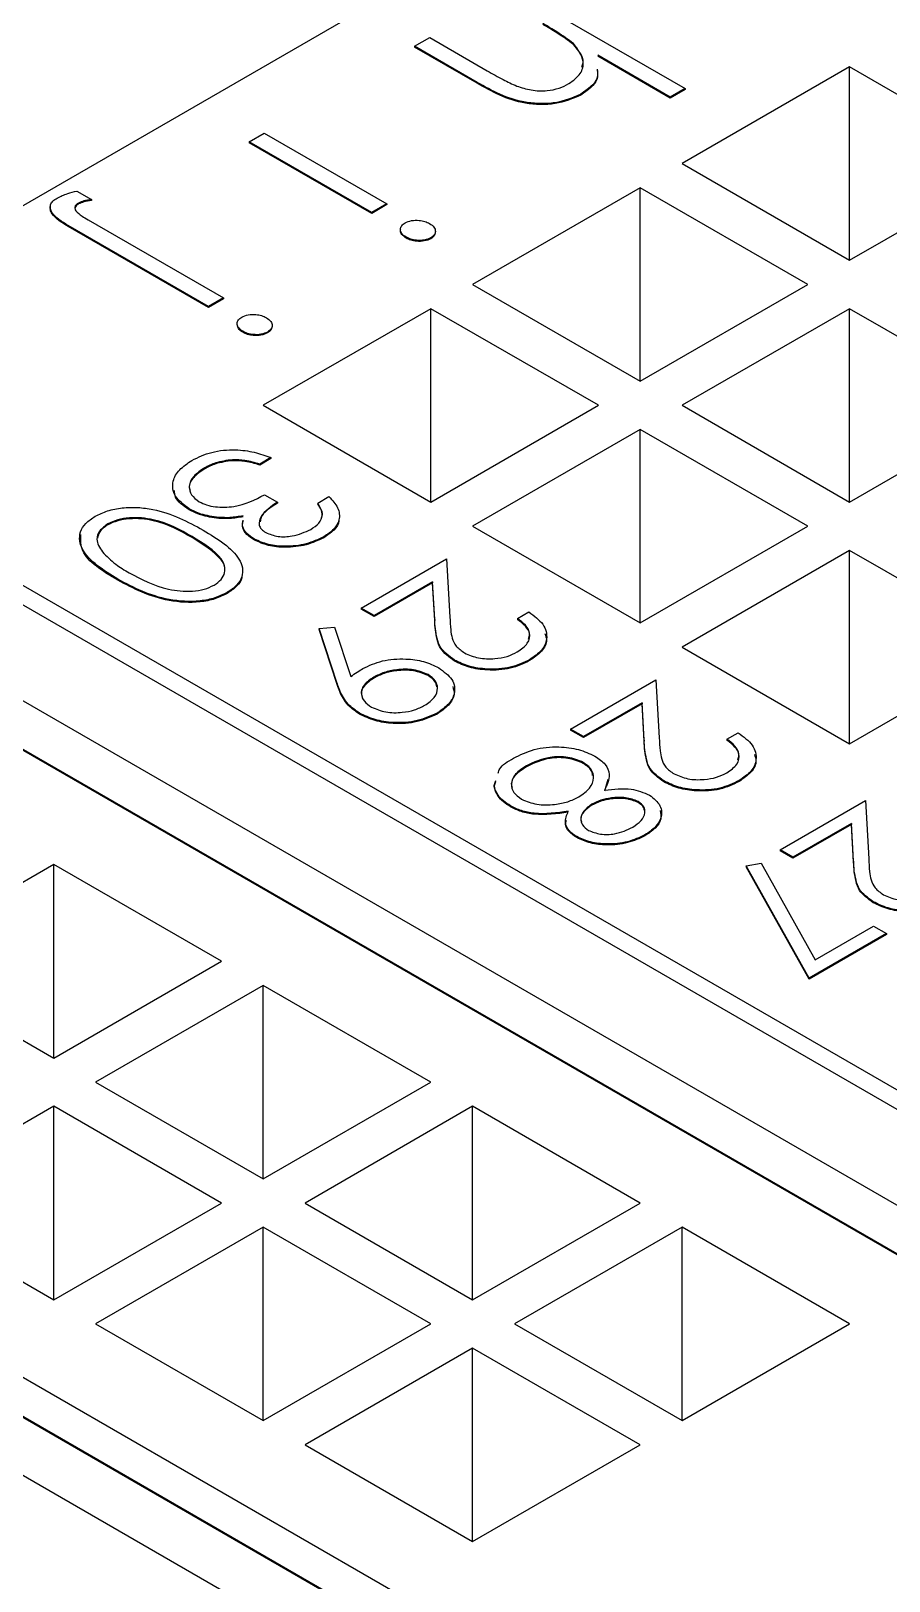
# Model space of a CAD drawing. Header units: millimetres. Extents: x 45 to 155, y 46 to 185.
# Drawn here: x 94.716 to 96.164, y 165.756 to 168.374 of the extents above; entities that cross this region are included whole.
import ezdxf

# ---------------------------------------------------------------- set-up
doc = ezdxf.new("R2010")
doc.units = ezdxf.units.MM

msp = doc.modelspace()

# ---------------------------------------------------------------- linework, layer by layer
at = {"color": 7, "linetype": 'Continuous', "lineweight": 25}
for p, q in [((96.5217, 169.1295), (94.1458, 167.7579)), ((95.5299, 168.4443), (95.82, 168.2768)), ((95.3631, 168.348), (95.3885, 168.3626)), ((95.3885, 168.3626), (95.4857, 168.3065)), ((95.4687, 168.287), (95.3631, 168.348)), ((95.3631, 168.348), (95.3631, 168.3463)), ((95.4687, 168.2854), (95.3631, 168.3463)), ((95.6313, 168.3524), (95.6313, 168.3508)), ((95.7947, 168.2621), (95.6722, 168.3328)), ((95.7947, 168.2605), (95.6722, 168.3312)), ((96.0974, 168.313), (95.8146, 168.1498)), ((96.3803, 168.1498), (96.0974, 168.313)), ((96.0974, 167.9865), (96.0974, 168.313)), ((95.4687, 168.287), (95.4687, 168.2854)), ((95.6435, 168.267), (95.6435, 168.2654)), ((95.82, 168.2768), (95.7947, 168.2621)), ((95.82, 168.2752), (95.7947, 168.2605)), ((95.7947, 168.2621), (95.7947, 168.2605)), ((95.82, 168.2768), (95.82, 168.2752)), ((95.0839, 168.1868), (95.1093, 168.2014)), ((95.1093, 168.2014), (95.316, 168.0821)), ((95.2906, 168.0675), (95.0839, 168.1868)), ((95.0839, 168.1868), (95.0839, 168.1851)), ((95.2906, 168.0658), (95.0839, 168.1851)), ((95.8146, 168.1498), (96.0974, 167.9865)), ((96.0974, 167.9865), (96.3803, 168.1498)), ((94.7931, 168.1035), (94.8175, 168.0894)), ((95.7439, 168.1089), (95.461, 167.9457)), ((96.0267, 167.9457), (95.7439, 168.1089)), ((95.7439, 167.7824), (95.7439, 168.1089)), ((94.7957, 168.0832), (94.7957, 168.0816)), ((94.8175, 168.0894), (94.8175, 168.0877)), ((95.316, 168.0821), (95.2906, 168.0675)), ((95.316, 168.0805), (95.2906, 168.0658)), ((95.316, 168.0821), (95.316, 168.0805)), ((94.7781, 168.0451), (94.7781, 168.0435)), ((95.015, 167.9084), (94.7781, 168.0451)), ((94.8118, 168.055), (95.0404, 167.923)), ((95.2906, 168.0675), (95.2906, 168.0658)), ((95.015, 167.9067), (94.7781, 168.0435)), ((95.3485, 168.0257), (95.3485, 168.024)), ((95.3904, 168.0246), (95.3904, 168.023)), ((95.461, 167.9457), (95.7439, 167.7824)), ((95.7439, 167.7824), (96.0267, 167.9457)), ((95.0404, 167.923), (95.015, 167.9084)), ((95.0404, 167.9214), (95.015, 167.9067)), ((95.0404, 167.923), (95.0404, 167.9214)), ((95.015, 167.9084), (95.015, 167.9067)), ((95.3903, 167.9048), (95.1075, 167.7416)), ((95.6732, 167.7416), (95.3903, 167.9048)), ((95.3903, 167.5783), (95.3903, 167.9048)), ((96.0974, 167.9048), (95.8146, 167.7416)), ((96.3803, 167.7416), (96.0974, 167.9048)), ((96.0974, 167.5783), (96.0974, 167.9048)), ((95.0729, 167.8666), (95.0729, 167.8649)), ((95.1147, 167.8654), (95.1147, 167.8638)), ((105.7848, 161.0389), (94.1458, 167.7579)), ((94.1175, 167.7416), (105.7565, 161.0225)), ((95.1075, 167.7416), (95.3903, 167.5783)), ((95.3903, 167.5783), (95.6732, 167.7416)), ((95.8146, 167.7416), (96.0974, 167.5783)), ((96.0974, 167.5783), (96.3803, 167.7416)), ((95.7439, 167.7007), (95.461, 167.5375)), ((96.0267, 167.5375), (95.7439, 167.7007)), ((95.7439, 167.3742), (95.7439, 167.7007)), ((95.1205, 167.6534), (95.1015, 167.6424)), ((95.1205, 167.6518), (95.1015, 167.6408)), ((95.1205, 167.6534), (95.1205, 167.6518)), ((95.0087, 167.6359), (95.0087, 167.6343)), ((95.0556, 167.6497), (95.0556, 167.6481)), ((95.1015, 167.6424), (95.1015, 167.6408)), ((95.1097, 167.5906), (95.1314, 167.578)), ((95.1314, 167.578), (95.1314, 167.5764)), ((95.1994, 167.5765), (95.2185, 167.5874)), ((95.1994, 167.5765), (95.1994, 167.5748)), ((94.9823, 167.5668), (94.9823, 167.5651)), ((95.0327, 167.5523), (95.0327, 167.5507)), ((94.845, 167.5414), (94.845, 167.5398)), ((95.461, 167.5375), (95.7439, 167.3742)), ((95.7439, 167.3742), (96.0267, 167.5375)), ((94.9873, 167.5199), (94.9873, 167.5183)), ((95.0926, 167.5156), (95.0926, 167.514)), ((95.2097, 167.5196), (95.2097, 167.518)), ((96.0974, 167.4966), (95.8146, 167.3334)), ((96.3803, 167.3334), (96.0974, 167.4966)), ((96.0974, 167.1701), (96.0974, 167.4966)), ((95.2728, 167.399), (95.417, 167.4823)), ((95.417, 167.4823), (95.4225, 167.3841)), ((94.8621, 167.4478), (94.8621, 167.4461)), ((95.3933, 167.4435), (95.2946, 167.3865)), ((95.3933, 167.4418), (95.2946, 167.3849)), ((95.3969, 167.3801), (95.3933, 167.4435)), ((95.3933, 167.4435), (95.3933, 167.4418)), ((95.3969, 167.3785), (95.3933, 167.4418)), ((95.0469, 167.4256), (95.0469, 167.424)), ((95.2946, 167.3865), (95.2728, 167.399)), ((95.2728, 167.399), (95.2728, 167.3974)), ((95.2946, 167.3849), (95.2728, 167.3974)), ((95.5367, 167.3818), (95.5557, 167.3928)), ((95.2021, 167.3645), (95.2279, 167.3672)), ((95.2323, 167.2717), (95.2021, 167.3645)), ((95.2021, 167.3645), (95.2021, 167.3629)), ((95.2279, 167.3672), (95.2552, 167.2834)), ((95.2946, 167.3865), (95.2946, 167.3849)), ((95.3969, 167.3801), (95.3969, 167.3785)), ((95.5367, 167.3818), (95.5367, 167.3801)), ((95.2323, 167.27), (95.2021, 167.3629)), ((104.8656, 161.3752), (94.5418, 167.335)), ((95.4301, 167.3114), (95.4301, 167.3098)), ((95.5572, 167.312), (95.5572, 167.3104)), ((95.8146, 167.3334), (96.0974, 167.1701)), ((96.0974, 167.1701), (96.3803, 167.3334)), ((94.4711, 167.2942), (104.7949, 161.3344)), ((94.4711, 167.2925), (104.7949, 161.3328)), ((95.3857, 167.2868), (95.3857, 167.2852)), ((95.2323, 167.2717), (95.2323, 167.27)), ((95.2941, 167.2826), (95.2941, 167.2809)), ((95.6264, 167.1949), (95.7705, 167.2782)), ((95.7705, 167.2782), (95.7761, 167.18)), ((95.7469, 167.2394), (95.6482, 167.1824)), ((95.7469, 167.2377), (95.6482, 167.1808)), ((95.7504, 167.176), (95.7469, 167.2394)), ((95.7469, 167.2394), (95.7469, 167.2377)), ((95.7504, 167.1744), (95.7469, 167.2377)), ((95.2702, 167.2216), (95.2702, 167.22)), ((95.4011, 167.2219), (95.4011, 167.2203)), ((95.6482, 167.1824), (95.6264, 167.1949)), ((95.6264, 167.1949), (95.6264, 167.1933)), ((95.6482, 167.1808), (95.6264, 167.1933)), ((95.6482, 167.1824), (95.6482, 167.1808)), ((95.8902, 167.1777), (95.9092, 167.1887)), ((95.7504, 167.176), (95.7504, 167.1744)), ((95.8902, 167.1777), (95.8902, 167.176)), ((95.5517, 167.133), (95.5517, 167.1313)), ((95.6477, 167.1387), (95.6477, 167.137)), ((95.4971, 167.0997), (95.5001, 167.1082)), ((95.4971, 167.0981), (95.5001, 167.1066)), ((95.6893, 167.1098), (95.6837, 167.0899)), ((95.7836, 167.1073), (95.7836, 167.1057)), ((95.9108, 167.1079), (95.9108, 167.1063)), ((95.4971, 167.0997), (95.4971, 167.0981)), ((95.525, 167.0651), (95.525, 167.0634)), ((95.6624, 167.0682), (95.6624, 167.0665)), ((95.7403, 167.0727), (95.7403, 167.071)), ((95.98, 166.9908), (96.1241, 167.0741)), ((96.1241, 167.0741), (96.1296, 166.9759)), ((96.1004, 167.0353), (96.0017, 166.9783)), ((96.1004, 167.0336), (96.0017, 166.9766)), ((96.104, 166.9719), (96.1004, 167.0353)), ((96.1004, 167.0353), (96.1004, 167.0336)), ((96.104, 166.9703), (96.1004, 167.0336)), ((92.8447, 167.0068), (104.4837, 160.2878)), ((95.6366, 167.0132), (95.6366, 167.0116)), ((95.7519, 167.0162), (95.7519, 167.0146)), ((96.0017, 166.9783), (95.98, 166.9908)), ((95.98, 166.9908), (95.98, 166.9892)), ((96.0017, 166.9766), (95.98, 166.9892)), ((96.0017, 166.9783), (96.0017, 166.9766)), ((96.104, 166.9719), (96.104, 166.9703)), ((94.7539, 166.966), (94.4711, 166.8027)), ((95.0368, 166.8027), (94.7539, 166.966)), ((94.7539, 166.6394), (94.7539, 166.966)), ((95.9228, 166.9642), (95.9483, 166.9684)), ((95.9228, 166.9642), (95.9228, 166.9625)), ((96.0289, 166.7742), (95.9228, 166.9642)), ((96.0289, 166.7725), (95.9228, 166.9625)), ((95.9483, 166.9684), (96.0394, 166.8053)), ((96.1372, 166.9032), (96.1372, 166.9016)), ((96.1594, 166.8495), (96.0289, 166.7742)), ((96.1594, 166.8479), (96.0289, 166.7725)), ((96.0394, 166.8053), (96.1377, 166.8621)), ((96.1377, 166.8621), (96.1594, 166.8495)), ((96.1594, 166.8495), (96.1594, 166.8479)), ((94.4711, 166.8027), (94.7539, 166.6394)), ((94.7539, 166.6394), (95.0368, 166.8027)), ((103.8756, 160.8037), (93.5519, 166.7635)), ((95.1075, 166.7619), (94.8246, 166.5986)), ((95.3903, 166.5986), (95.1075, 166.7619)), ((95.1075, 166.4353), (95.1075, 166.7619)), ((96.0289, 166.7742), (96.0289, 166.7725)), ((93.4953, 166.7308), (103.819, 160.7711)), ((93.4953, 166.7292), (103.819, 160.7694)), ((94.8246, 166.5986), (95.1075, 166.4353)), ((95.1075, 166.4353), (95.3903, 166.5986)), ((94.7539, 166.5578), (94.4711, 166.3945)), ((95.0368, 166.3945), (94.7539, 166.5578)), ((94.7539, 166.2312), (94.7539, 166.5578)), ((95.461, 166.5578), (95.1782, 166.3945)), ((95.7439, 166.3945), (95.461, 166.5578)), ((95.461, 166.2312), (95.461, 166.5578)), ((94.4711, 166.3945), (94.7539, 166.2312)), ((94.7539, 166.2312), (95.0368, 166.3945)), ((95.1782, 166.3945), (95.461, 166.2312)), ((95.461, 166.2312), (95.7439, 166.3945)), ((95.1075, 166.3537), (94.8246, 166.1904)), ((95.3903, 166.1904), (95.1075, 166.3537)), ((95.1075, 166.0271), (95.1075, 166.3537)), ((95.8146, 166.3537), (95.5318, 166.1904)), ((96.0974, 166.1904), (95.8146, 166.3537)), ((95.8146, 166.0271), (95.8146, 166.3537)), ((94.8246, 166.1904), (95.1075, 166.0271)), ((95.1075, 166.0271), (95.3903, 166.1904)), ((95.5318, 166.1904), (95.8146, 166.0271)), ((95.8146, 166.0271), (96.0974, 166.1904)), ((95.461, 166.1496), (95.1782, 165.9863)), ((95.7439, 165.9863), (95.461, 166.1496)), ((95.461, 165.823), (95.461, 166.1496)), ((95.1782, 165.9863), (95.461, 165.823)), ((95.461, 165.823), (95.7439, 165.9863))]:
    msp.add_line(p, q, dxfattribs=at)
for points, knots in [([(95.6313, 168.3524), (95.6222, 168.3591), (95.606, 168.371), (95.5875, 168.3817), (95.5793, 168.3865)], [0, 0, 0, 0, 0.559706, 1, 1, 1, 1]), ([(95.6313, 168.3508), (95.6222, 168.3575), (95.606, 168.3694), (95.5875, 168.3801), (95.5793, 168.3848)], [0, 0, 0, 0, 0.559706, 1, 1, 1, 1]), ([(95.6236, 168.2848), (95.6308, 168.2902), (95.6453, 168.3011), (95.6506, 168.3263), (95.6386, 168.3426), (95.6313, 168.3524)], [0, 0, 0, 0, 0.2801238, 0.561078, 1, 1, 1, 1]), ([(95.6455, 168.3129), (95.6463, 168.3154), (95.6505, 168.3285), (95.6399, 168.3408), (95.6313, 168.3508)], [0, 0, 0, 0, 0.192734, 1, 1, 1, 1]), ([(95.4857, 168.3065), (95.4945, 168.3014), (95.5102, 168.2923), (95.5277, 168.2843), (95.5354, 168.2808)], [0, 0, 0, 0, 0.5602172, 1, 1, 1, 1]), ([(95.6713, 168.3091), (95.6718, 168.3038), (95.6733, 168.288), (95.6554, 168.2754), (95.6435, 168.267)], [0, 0, 0, 0, 0.335633, 1, 1, 1, 1]), ([(95.6713, 168.3075), (95.6718, 168.3022), (95.6733, 168.2864), (95.6554, 168.2738), (95.6435, 168.2654)], [0, 0, 0, 0, 0.335633, 1, 1, 1, 1]), ([(95.6435, 168.267), (95.6298, 168.2611), (95.6092, 168.2522), (95.575, 168.2505), (95.5248, 168.2553), (95.4936, 168.2729), (95.4687, 168.287)], [0, 0, 0, 0, 0.249109, 0.374913, 0.500696, 1, 1, 1, 1]), ([(95.6435, 168.2654), (95.6298, 168.2595), (95.6092, 168.2506), (95.575, 168.2489), (95.5248, 168.2536), (95.4936, 168.2713), (95.4687, 168.2854)], [0, 0, 0, 0, 0.249109, 0.374913, 0.500696, 1, 1, 1, 1]), ([(95.5354, 168.2808), (95.5433, 168.2783), (95.5592, 168.2731), (95.5852, 168.2718), (95.6076, 168.2766), (95.6183, 168.2821), (95.6236, 168.2848)], [0, 0, 0, 0, 0.280396, 0.55963, 0.779628, 1, 1, 1, 1]), ([(94.7597, 168.0917), (94.7654, 168.0944), (94.7756, 168.0992), (94.7877, 168.1022), (94.7931, 168.1035)], [0, 0, 0, 0, 0.5594813, 1, 1, 1, 1]), ([(94.7781, 168.0451), (94.7673, 168.0518), (94.7538, 168.0602), (94.7477, 168.0733), (94.748, 168.0801), (94.7519, 168.0866), (94.7571, 168.09), (94.7597, 168.0917)], [0, 0, 0, 0, 0.498963, 0.62433, 0.749573, 0.87472, 1, 1, 1, 1]), ([(94.7781, 168.0435), (94.7674, 168.0502), (94.754, 168.0585), (94.7476, 168.0715), (94.7482, 168.0758), (94.7486, 168.0779)], [0, 0, 0, 0, 0.674476, 0.843943, 1, 1, 1, 1]), ([(94.7957, 168.0832), (94.7942, 168.0822), (94.7913, 168.0802), (94.7887, 168.0755), (94.7901, 168.0722), (94.7909, 168.0702)], [0, 0, 0, 0, 0.280478, 0.561095, 1, 1, 1, 1]), ([(94.7957, 168.0816), (94.7942, 168.0806), (94.7913, 168.0787), (94.7903, 168.0762), (94.7898, 168.0751)], [0, 0, 0, 0, 0.529572, 1, 1, 1, 1]), ([(94.7909, 168.0702), (94.7943, 168.0671), (94.8003, 168.0616), (94.8083, 168.057), (94.8118, 168.055)], [0, 0, 0, 0, 0.5590926, 1, 1, 1, 1]), ([(94.8175, 168.0894), (94.813, 168.0887), (94.805, 168.0874), (94.7985, 168.0845), (94.7957, 168.0832)], [0, 0, 0, 0, 0.560494, 1, 1, 1, 1]), ([(94.8175, 168.0877), (94.813, 168.087), (94.805, 168.0858), (94.7985, 168.0828), (94.7957, 168.0816)], [0, 0, 0, 0, 0.560494, 1, 1, 1, 1]), ([(95.3485, 168.0257), (95.3458, 168.0276), (95.3403, 168.0315), (95.3385, 168.0386), (95.3404, 168.0451), (95.3447, 168.0482), (95.3469, 168.0497)], [0, 0, 0, 0, 0.279764, 0.559426, 0.779808, 1, 1, 1, 1]), ([(95.3469, 168.0497), (95.3504, 168.0512), (95.3574, 168.0542), (95.3699, 168.0543), (95.3806, 168.0525), (95.3858, 168.05), (95.3884, 168.0487)], [0, 0, 0, 0, 0.2788887, 0.5590871, 0.7796049, 1, 1, 1, 1]), ([(95.3884, 168.0487), (95.3912, 168.0467), (95.3967, 168.0428), (95.3986, 168.0357), (95.397, 168.0292), (95.3926, 168.0261), (95.3904, 168.0246)], [0, 0, 0, 0, 0.279931, 0.559565, 0.779869, 1, 1, 1, 1]), ([(95.3485, 168.024), (95.3459, 168.026), (95.3405, 168.0299), (95.3383, 168.0355), (95.3394, 168.0383), (95.3395, 168.0387)], [0, 0, 0, 0, 0.462049, 0.92393, 1, 1, 1, 1]), ([(95.3904, 168.0246), (95.3869, 168.0231), (95.3799, 168.02), (95.3672, 168.0198), (95.3564, 168.0218), (95.3511, 168.0244), (95.3485, 168.0257)], [0, 0, 0, 0, 0.2789695, 0.5589448, 0.779558, 1, 1, 1, 1]), ([(95.3904, 168.023), (95.3869, 168.0214), (95.3799, 168.0184), (95.3672, 168.0182), (95.3564, 168.0201), (95.3511, 168.0227), (95.3485, 168.024)], [0, 0, 0, 0, 0.2789695, 0.5589448, 0.779558, 1, 1, 1, 1]), ([(95.3976, 168.0323), (95.3973, 168.0308), (95.3967, 168.0272), (95.3927, 168.0245), (95.3904, 168.023)], [0, 0, 0, 0, 0.4381461, 1, 1, 1, 1]), ([(95.0729, 167.8666), (95.0702, 167.8685), (95.0647, 167.8724), (95.0628, 167.8795), (95.0647, 167.886), (95.069, 167.889), (95.0712, 167.8906)], [0, 0, 0, 0, 0.279886, 0.55949, 0.779778, 1, 1, 1, 1]), ([(95.0712, 167.8906), (95.0747, 167.8921), (95.0817, 167.8952), (95.0943, 167.8953), (95.105, 167.8934), (95.1102, 167.8909), (95.1128, 167.8896)], [0, 0, 0, 0, 0.2789683, 0.5590004, 0.7795983, 1, 1, 1, 1]), ([(95.1128, 167.8896), (95.1156, 167.8876), (95.1211, 167.8837), (95.1231, 167.8766), (95.1213, 167.8701), (95.1169, 167.867), (95.1147, 167.8654)], [0, 0, 0, 0, 0.2798671, 0.5595134, 0.7798013, 1, 1, 1, 1]), ([(95.0729, 167.8649), (95.07, 167.8669), (95.0653, 167.8701), (95.0646, 167.8742), (95.0643, 167.8758)], [0, 0, 0, 0, 0.6066559, 1, 1, 1, 1]), ([(95.1147, 167.8654), (95.1112, 167.8639), (95.1042, 167.8608), (95.0915, 167.8607), (95.0808, 167.8627), (95.0755, 167.8653), (95.0729, 167.8666)], [0, 0, 0, 0, 0.2790345, 0.5590533, 0.7796036, 1, 1, 1, 1]), ([(95.1147, 167.8638), (95.1112, 167.8623), (95.1042, 167.8592), (95.0915, 167.8591), (95.0808, 167.8611), (95.0755, 167.8636), (95.0729, 167.8649)], [0, 0, 0, 0, 0.2790345, 0.5590533, 0.7796036, 1, 1, 1, 1]), ([(95.122, 167.8731), (95.1217, 167.8716), (95.1211, 167.868), (95.117, 167.8653), (95.1147, 167.8638)], [0, 0, 0, 0, 0.433805, 1, 1, 1, 1]), ([(94.9872, 167.6487), (94.9978, 167.6538), (95.019, 167.664), (95.0582, 167.6679), (95.093, 167.6632), (95.1114, 167.6567), (95.1205, 167.6534)], [0, 0, 0, 0, 0.279886, 0.558979, 0.779263, 1, 1, 1, 1]), ([(94.9823, 167.5668), (94.9734, 167.5737), (94.9556, 167.5874), (94.9527, 167.6121), (94.9645, 167.6333), (94.9797, 167.6435), (94.9872, 167.6487)], [0, 0, 0, 0, 0.279342, 0.558834, 0.779273, 1, 1, 1, 1]), ([(95.0087, 167.6343), (95.002, 167.6298), (94.9886, 167.6207), (94.981, 167.6067), (94.9836, 167.599), (94.9843, 167.5971)], [0, 0, 0, 0, 0.432144, 0.862691, 1, 1, 1, 1]), ([(95.0087, 167.6359), (95.0018, 167.6314), (94.9881, 167.6223), (94.9812, 167.6057), (94.9844, 167.59), (94.9945, 167.5825), (94.9995, 167.5788)], [0, 0, 0, 0, 0.280589, 0.560141, 0.780308, 1, 1, 1, 1]), ([(95.0556, 167.6497), (95.0457, 167.6484), (95.0279, 167.6461), (95.0146, 167.639), (95.0087, 167.6359)], [0, 0, 0, 0, 0.558748, 1, 1, 1, 1]), ([(95.0556, 167.6481), (95.0457, 167.6468), (95.0279, 167.6444), (95.0146, 167.6374), (95.0087, 167.6343)], [0, 0, 0, 0, 0.558748, 1, 1, 1, 1]), ([(95.1015, 167.6424), (95.0934, 167.6448), (95.0789, 167.6492), (95.0627, 167.6496), (95.0556, 167.6497)], [0, 0, 0, 0, 0.560694, 1, 1, 1, 1]), ([(95.1015, 167.6408), (95.0934, 167.6432), (95.0789, 167.6476), (95.0627, 167.6479), (95.0556, 167.6481)], [0, 0, 0, 0, 0.560694, 1, 1, 1, 1]), ([(94.9823, 167.5651), (94.9725, 167.5719), (94.9585, 167.5817), (94.958, 167.594), (94.9578, 167.5978)], [0, 0, 0, 0, 0.696652, 1, 1, 1, 1]), ([(94.9995, 167.5788), (95.0035, 167.5769), (95.0115, 167.5729), (95.0315, 167.569), (95.0696, 167.5698), (95.0936, 167.5823), (95.1097, 167.5906)], [0, 0, 0, 0, 0.125576, 0.251167, 0.500604, 1, 1, 1, 1]), ([(95.1314, 167.578), (95.1206, 167.5705), (95.1043, 167.5591), (95.099, 167.5418), (95.1037, 167.5322), (95.1091, 167.5285), (95.1117, 167.5266)], [0, 0, 0, 0, 0.499406, 0.748973, 0.87454, 1, 1, 1, 1]), ([(95.1314, 167.5764), (95.1195, 167.5689), (95.1047, 167.5596), (95.1028, 167.5475), (95.1025, 167.5451)], [0, 0, 0, 0, 0.802103, 1, 1, 1, 1]), ([(95.1877, 167.532), (95.1928, 167.5354), (95.2029, 167.5423), (95.2098, 167.5586), (95.2034, 167.5697), (95.1994, 167.5765)], [0, 0, 0, 0, 0.280622, 0.560395, 1, 1, 1, 1]), ([(95.206, 167.552), (95.2064, 167.5527), (95.2099, 167.5603), (95.2044, 167.5679), (95.1994, 167.5748)], [0, 0, 0, 0, 0.100156, 1, 1, 1, 1]), ([(95.2185, 167.5874), (95.2242, 167.5813), (95.2356, 167.5691), (95.2374, 167.5493), (95.2281, 167.532), (95.2158, 167.5237), (95.2097, 167.5196)], [0, 0, 0, 0, 0.280288, 0.55968, 0.779747, 1, 1, 1, 1]), ([(94.8621, 167.4478), (94.8378, 167.4631), (94.8014, 167.4862), (94.795, 167.5232), (94.8067, 167.5427), (94.8182, 167.5505), (94.8239, 167.5544)], [0, 0, 0, 0, 0.499403, 0.74877, 0.874383, 1, 1, 1, 1]), ([(94.8239, 167.5544), (94.8306, 167.5576), (94.8439, 167.5642), (94.8694, 167.5691), (94.8958, 167.5697), (94.9472, 167.5626), (94.98, 167.545), (95.0062, 167.531)], [0, 0, 0, 0, 0.125289, 0.250563, 0.375842, 0.501316, 1, 1, 1, 1]), ([(94.9873, 167.5199), (94.9673, 167.5313), (94.9374, 167.5483), (94.8881, 167.5532), (94.8611, 167.5489), (94.8504, 167.5439), (94.845, 167.5414)], [0, 0, 0, 0, 0.500306, 0.749093, 0.874601, 1, 1, 1, 1]), ([(94.9873, 167.5183), (94.9673, 167.5297), (94.9374, 167.5467), (94.8881, 167.5516), (94.8611, 167.5473), (94.8504, 167.5423), (94.845, 167.5398)], [0, 0, 0, 0, 0.500306, 0.749093, 0.874601, 1, 1, 1, 1]), ([(95.0327, 167.5523), (95.0221, 167.5537), (95.0033, 167.5562), (94.9887, 167.5636), (94.9823, 167.5668)], [0, 0, 0, 0, 0.55946, 1, 1, 1, 1]), ([(95.0327, 167.5507), (95.0221, 167.5521), (95.0033, 167.5546), (94.9887, 167.5619), (94.9823, 167.5651)], [0, 0, 0, 0, 0.55946, 1, 1, 1, 1]), ([(95.0738, 167.5551), (95.0662, 167.5538), (95.0528, 167.5513), (95.0388, 167.552), (95.0327, 167.5523)], [0, 0, 0, 0, 0.5597945, 1, 1, 1, 1]), ([(95.0738, 167.5535), (95.0662, 167.5521), (95.0528, 167.5497), (95.0388, 167.5504), (95.0327, 167.5507)], [0, 0, 0, 0, 0.5597945, 1, 1, 1, 1]), ([(95.0926, 167.5156), (95.0881, 167.5187), (95.0791, 167.5247), (95.0714, 167.5361), (95.0728, 167.5438), (95.0734, 167.5476)], [0, 0, 0, 0, 0.341174, 0.682075, 1, 1, 1, 1]), ([(95.2349, 167.5486), (95.235, 167.5479), (95.2359, 167.5417), (95.2275, 167.5304), (95.2156, 167.5221), (95.2097, 167.518)], [0, 0, 0, 0, 0.063633, 0.531618, 1, 1, 1, 1]), ([(94.8621, 167.4461), (94.8365, 167.4616), (94.7992, 167.4842), (94.7994, 167.5143), (94.7995, 167.5237)], [0, 0, 0, 0, 0.685753, 1, 1, 1, 1]), ([(94.845, 167.5414), (94.8399, 167.5377), (94.8298, 167.5301), (94.824, 167.5128), (94.8314, 167.5012), (94.8359, 167.4941)], [0, 0, 0, 0, 0.280257, 0.560781, 1, 1, 1, 1]), ([(94.845, 167.5398), (94.8397, 167.536), (94.8303, 167.5294), (94.8286, 167.5209), (94.8278, 167.5173)], [0, 0, 0, 0, 0.565029, 1, 1, 1, 1]), ([(95.0062, 167.531), (95.0307, 167.5159), (95.0614, 167.497), (95.0735, 167.4672), (95.0723, 167.4519), (95.064, 167.4372), (95.0526, 167.4295), (95.0469, 167.4256)], [0, 0, 0, 0, 0.498691, 0.624167, 0.749473, 0.874745, 1, 1, 1, 1]), ([(95.0926, 167.514), (95.0881, 167.517), (95.0791, 167.5231), (95.0714, 167.5344), (95.0728, 167.5422), (95.0734, 167.5459)], [0, 0, 0, 0, 0.341174, 0.682075, 1, 1, 1, 1]), ([(95.1117, 167.5266), (95.1184, 167.524), (95.1317, 167.5188), (95.1617, 167.5203), (95.1778, 167.5276), (95.1877, 167.532)], [0, 0, 0, 0, 0.278884, 0.56004, 1, 1, 1, 1]), ([(95.0245, 167.4378), (95.0289, 167.4409), (95.0377, 167.4471), (95.043, 167.4588), (95.043, 167.4708), (95.031, 167.4938), (95.0067, 167.5083), (94.9873, 167.5199)], [0, 0, 0, 0, 0.125142, 0.250408, 0.375537, 0.500854, 1, 1, 1, 1]), ([(95.042, 167.4688), (95.042, 167.4689), (95.0419, 167.4729), (95.0293, 167.4921), (95.0059, 167.5067), (94.9873, 167.5183)], [0, 0, 0, 0, 0.005371, 0.204972, 1, 1, 1, 1]), ([(95.2097, 167.5196), (95.2002, 167.5152), (95.1812, 167.5063), (95.147, 167.5023), (95.1155, 167.5055), (95.1002, 167.5123), (95.0926, 167.5156)], [0, 0, 0, 0, 0.280085, 0.559868, 0.780099, 1, 1, 1, 1]), ([(95.2097, 167.518), (95.2002, 167.5135), (95.1812, 167.5047), (95.147, 167.5007), (95.1155, 167.5038), (95.1002, 167.5106), (95.0926, 167.514)], [0, 0, 0, 0, 0.280085, 0.559868, 0.780099, 1, 1, 1, 1]), ([(94.8359, 167.4941), (94.843, 167.4869), (94.8556, 167.4741), (94.8734, 167.4634), (94.8812, 167.4587)], [0, 0, 0, 0, 0.5595988, 1, 1, 1, 1]), ([(95.0469, 167.4256), (95.0402, 167.4223), (95.0267, 167.4157), (94.9928, 167.4089), (94.9288, 167.4128), (94.8888, 167.4338), (94.8621, 167.4478)], [0, 0, 0, 0, 0.1256, 0.251197, 0.500581, 1, 1, 1, 1]), ([(95.0469, 167.424), (95.0402, 167.4207), (95.0267, 167.414), (94.9928, 167.4073), (94.9288, 167.4112), (94.8888, 167.4321), (94.8621, 167.4461)], [0, 0, 0, 0, 0.1256, 0.251197, 0.500581, 1, 1, 1, 1]), ([(94.8812, 167.4587), (94.9017, 167.4478), (94.9324, 167.4314), (94.9814, 167.4261), (95.0084, 167.4303), (95.0191, 167.4353), (95.0245, 167.4378)], [0, 0, 0, 0, 0.500088, 0.749029, 0.874603, 1, 1, 1, 1]), ([(95.0713, 167.4524), (95.0713, 167.4518), (95.071, 167.446), (95.0636, 167.4356), (95.0525, 167.4279), (95.0469, 167.424)], [0, 0, 0, 0, 0.063591, 0.531828, 1, 1, 1, 1]), ([(95.5557, 167.3928), (95.5648, 167.3861), (95.5829, 167.3728), (95.5883, 167.3487), (95.5795, 167.3273), (95.5646, 167.3171), (95.5572, 167.312)], [0, 0, 0, 0, 0.280033, 0.559551, 0.779669, 1, 1, 1, 1]), ([(95.4301, 167.3114), (95.4212, 167.3181), (95.4064, 167.329), (95.4007, 167.348), (95.3979, 167.364), (95.3972, 167.3748), (95.3969, 167.3801)], [0, 0, 0, 0, 0.33837, 0.558748, 0.779361, 1, 1, 1, 1]), ([(95.4301, 167.3098), (95.4212, 167.3164), (95.4064, 167.3274), (95.4007, 167.3464), (95.3979, 167.3624), (95.3972, 167.3731), (95.3969, 167.3785)], [0, 0, 0, 0, 0.33837, 0.558748, 0.779361, 1, 1, 1, 1]), ([(95.4225, 167.3841), (95.4229, 167.3768), (95.4234, 167.3649), (95.426, 167.3484), (95.4318, 167.3344), (95.4422, 167.3271), (95.4474, 167.3234)], [0, 0, 0, 0, 0.340561, 0.560884, 0.780595, 1, 1, 1, 1]), ([(95.5364, 167.3251), (95.5429, 167.3297), (95.556, 167.339), (95.5591, 167.356), (95.5512, 167.3707), (95.5415, 167.3781), (95.5367, 167.3818)], [0, 0, 0, 0, 0.279729, 0.558969, 0.779193, 1, 1, 1, 1]), ([(95.5552, 167.3469), (95.5561, 167.3498), (95.5586, 167.3572), (95.5509, 167.3691), (95.5414, 167.3765), (95.5367, 167.3801)], [0, 0, 0, 0, 0.237064, 0.618029, 1, 1, 1, 1]), ([(95.583, 167.356), (95.5843, 167.3525), (95.5879, 167.3425), (95.579, 167.3256), (95.5645, 167.3154), (95.5572, 167.3104)], [0, 0, 0, 0, 0.213013, 0.606316, 1, 1, 1, 1]), ([(95.2759, 167.2972), (95.2863, 167.302), (95.3072, 167.3118), (95.3454, 167.3145), (95.3794, 167.3101), (95.3956, 167.3023), (95.4037, 167.2984)], [0, 0, 0, 0, 0.279813, 0.559503, 0.779642, 1, 1, 1, 1]), ([(95.5572, 167.312), (95.5469, 167.3071), (95.5262, 167.2972), (95.4879, 167.295), (95.4543, 167.2998), (95.4381, 167.3075), (95.4301, 167.3114)], [0, 0, 0, 0, 0.27989, 0.559224, 0.779582, 1, 1, 1, 1]), ([(95.4474, 167.3234), (95.4549, 167.3201), (95.4698, 167.3136), (95.4966, 167.313), (95.5198, 167.3169), (95.5309, 167.3224), (95.5364, 167.3251)], [0, 0, 0, 0, 0.279151, 0.55896, 0.779341, 1, 1, 1, 1]), ([(95.2552, 167.2834), (95.2588, 167.286), (95.2653, 167.2908), (95.2726, 167.2952), (95.2759, 167.2972)], [0, 0, 0, 0, 0.559944, 1, 1, 1, 1]), ([(95.3857, 167.2868), (95.3779, 167.2901), (95.3622, 167.2966), (95.3344, 167.2959), (95.3111, 167.2911), (95.2998, 167.2854), (95.2941, 167.2826)], [0, 0, 0, 0, 0.278472, 0.558424, 0.779098, 1, 1, 1, 1]), ([(95.3857, 167.2852), (95.3779, 167.2884), (95.3622, 167.295), (95.3344, 167.2943), (95.3111, 167.2895), (95.2998, 167.2838), (95.2941, 167.2809)], [0, 0, 0, 0, 0.278472, 0.558424, 0.779098, 1, 1, 1, 1]), ([(95.3804, 167.235), (95.3863, 167.2392), (95.3983, 167.2476), (95.403, 167.2627), (95.3996, 167.2768), (95.3903, 167.2835), (95.3857, 167.2868)], [0, 0, 0, 0, 0.280107, 0.560039, 0.780121, 1, 1, 1, 1]), ([(95.4005, 167.2663), (95.4, 167.2692), (95.3987, 167.2763), (95.3906, 167.2819), (95.3857, 167.2852)], [0, 0, 0, 0, 0.404469, 1, 1, 1, 1]), ([(95.4037, 167.2984), (95.4123, 167.2921), (95.4296, 167.2794), (95.4322, 167.2563), (95.422, 167.2364), (95.4081, 167.2267), (95.4011, 167.2219)], [0, 0, 0, 0, 0.2795384, 0.558851, 0.7794523, 1, 1, 1, 1]), ([(95.5572, 167.3104), (95.5469, 167.3054), (95.5262, 167.2955), (95.4879, 167.2934), (95.4543, 167.2981), (95.4381, 167.3059), (95.4301, 167.3098)], [0, 0, 0, 0, 0.27989, 0.559224, 0.779582, 1, 1, 1, 1]), ([(95.2702, 167.2216), (95.2633, 167.2265), (95.2518, 167.2345), (95.2424, 167.248), (95.2366, 167.2597), (95.2338, 167.2677), (95.2323, 167.2717)], [0, 0, 0, 0, 0.3393273, 0.5594695, 0.7797215, 1, 1, 1, 1]), ([(95.2702, 167.22), (95.2633, 167.2248), (95.2518, 167.2329), (95.2424, 167.2463), (95.2366, 167.2581), (95.2338, 167.266), (95.2323, 167.27)], [0, 0, 0, 0, 0.3393273, 0.5594695, 0.7797215, 1, 1, 1, 1]), ([(95.2941, 167.2809), (95.2883, 167.2769), (95.2766, 167.2688), (95.2713, 167.2568), (95.2739, 167.2509), (95.2743, 167.2501)], [0, 0, 0, 0, 0.465188, 0.928536, 1, 1, 1, 1]), ([(95.2941, 167.2826), (95.2881, 167.2785), (95.2761, 167.2703), (95.2717, 167.2552), (95.2766, 167.2416), (95.2859, 167.2351), (95.2905, 167.2318)], [0, 0, 0, 0, 0.280319, 0.55953, 0.779753, 1, 1, 1, 1]), ([(95.4275, 167.2665), (95.4287, 167.2621), (95.4318, 167.2515), (95.4216, 167.2347), (95.408, 167.2251), (95.4011, 167.2203)], [0, 0, 0, 0, 0.262152, 0.631121, 1, 1, 1, 1]), ([(95.2905, 167.2318), (95.2981, 167.2286), (95.3134, 167.2221), (95.3406, 167.2223), (95.3636, 167.2266), (95.3748, 167.2322), (95.3804, 167.235)], [0, 0, 0, 0, 0.278727, 0.558528, 0.779171, 1, 1, 1, 1]), ([(95.4011, 167.2219), (95.3904, 167.217), (95.3688, 167.2072), (95.3296, 167.2045), (95.2952, 167.2098), (95.2785, 167.2177), (95.2702, 167.2216)], [0, 0, 0, 0, 0.279746, 0.559181, 0.779621, 1, 1, 1, 1]), ([(95.4011, 167.2203), (95.3904, 167.2154), (95.3688, 167.2055), (95.3296, 167.2029), (95.2952, 167.2082), (95.2785, 167.216), (95.2702, 167.22)], [0, 0, 0, 0, 0.279746, 0.559181, 0.779621, 1, 1, 1, 1]), ([(95.9092, 167.1887), (95.9183, 167.182), (95.9365, 167.1687), (95.9418, 167.1446), (95.9331, 167.1232), (95.9182, 167.113), (95.9108, 167.1079)], [0, 0, 0, 0, 0.280033, 0.559551, 0.779669, 1, 1, 1, 1]), ([(95.5301, 167.1457), (95.5411, 167.1512), (95.5628, 167.1623), (95.6039, 167.1662), (95.6407, 167.1615), (95.6585, 167.1534), (95.6674, 167.1493)], [0, 0, 0, 0, 0.280554, 0.559288, 0.779825, 1, 1, 1, 1]), ([(95.7836, 167.1073), (95.7747, 167.114), (95.76, 167.1249), (95.7542, 167.1439), (95.7514, 167.1599), (95.7508, 167.1707), (95.7504, 167.176)], [0, 0, 0, 0, 0.33837, 0.558748, 0.779361, 1, 1, 1, 1]), ([(95.7836, 167.1057), (95.7747, 167.1123), (95.76, 167.1233), (95.7542, 167.1423), (95.7514, 167.1583), (95.7508, 167.169), (95.7504, 167.1744)], [0, 0, 0, 0, 0.33837, 0.558748, 0.779361, 1, 1, 1, 1]), ([(95.7761, 167.18), (95.7764, 167.1727), (95.777, 167.1608), (95.7796, 167.1443), (95.7854, 167.1303), (95.7958, 167.123), (95.801, 167.1193)], [0, 0, 0, 0, 0.340561, 0.560884, 0.780595, 1, 1, 1, 1]), ([(95.89, 167.121), (95.8965, 167.1256), (95.9095, 167.1348), (95.9126, 167.1519), (95.9048, 167.1666), (95.8951, 167.174), (95.8902, 167.1777)], [0, 0, 0, 0, 0.279729, 0.558969, 0.779193, 1, 1, 1, 1]), ([(95.9087, 167.1428), (95.9097, 167.1457), (95.9122, 167.1531), (95.9045, 167.165), (95.895, 167.1724), (95.8902, 167.176)], [0, 0, 0, 0, 0.237064, 0.618029, 1, 1, 1, 1]), ([(95.5043, 167.1205), (95.5049, 167.1229), (95.5075, 167.1329), (95.5204, 167.1401), (95.5301, 167.1457)], [0, 0, 0, 0, 0.24396, 1, 1, 1, 1]), ([(95.5517, 167.1313), (95.5451, 167.1269), (95.5318, 167.1179), (95.5246, 167.1041), (95.5273, 167.0968), (95.5278, 167.0952)], [0, 0, 0, 0, 0.441156, 0.880309, 1, 1, 1, 1]), ([(95.5517, 167.133), (95.5449, 167.1285), (95.5313, 167.1195), (95.5248, 167.1029), (95.5286, 167.0874), (95.5386, 167.08), (95.5437, 167.0763)], [0, 0, 0, 0, 0.280614, 0.559954, 0.780166, 1, 1, 1, 1]), ([(95.6477, 167.1387), (95.6395, 167.1421), (95.6229, 167.1488), (95.5846, 167.1483), (95.5642, 167.1388), (95.5517, 167.133)], [0, 0, 0, 0, 0.279802, 0.56019, 1, 1, 1, 1]), ([(95.6477, 167.137), (95.6395, 167.1404), (95.6229, 167.1472), (95.5846, 167.1467), (95.5642, 167.1372), (95.5517, 167.1313)], [0, 0, 0, 0, 0.279802, 0.56019, 1, 1, 1, 1]), ([(95.6402, 167.0805), (95.647, 167.0851), (95.6607, 167.0945), (95.6663, 167.1114), (95.6631, 167.1273), (95.6529, 167.1349), (95.6477, 167.1387)], [0, 0, 0, 0, 0.280286, 0.56014, 0.78025, 1, 1, 1, 1]), ([(95.6634, 167.1165), (95.663, 167.1195), (95.6619, 167.1272), (95.6531, 167.1333), (95.6477, 167.137)], [0, 0, 0, 0, 0.381288, 1, 1, 1, 1]), ([(95.6674, 167.1493), (95.6738, 167.1448), (95.6866, 167.1358), (95.6943, 167.1149), (95.6877, 167.1004), (95.6837, 167.0916)], [0, 0, 0, 0, 0.280006, 0.559913, 1, 1, 1, 1]), ([(95.9366, 167.1519), (95.9378, 167.1484), (95.9415, 167.1384), (95.9326, 167.1215), (95.918, 167.1113), (95.9108, 167.1063)], [0, 0, 0, 0, 0.213013, 0.606316, 1, 1, 1, 1]), ([(95.9108, 167.1079), (95.9004, 167.103), (95.8798, 167.0931), (95.8415, 167.0909), (95.8078, 167.0957), (95.7917, 167.1034), (95.7836, 167.1073)], [0, 0, 0, 0, 0.27989, 0.559224, 0.779582, 1, 1, 1, 1]), ([(95.9108, 167.1063), (95.9004, 167.1013), (95.8798, 167.0914), (95.8415, 167.0893), (95.8078, 167.094), (95.7917, 167.1018), (95.7836, 167.1057)], [0, 0, 0, 0, 0.27989, 0.559224, 0.779582, 1, 1, 1, 1]), ([(95.801, 167.1193), (95.8084, 167.116), (95.8233, 167.1095), (95.8502, 167.1089), (95.8733, 167.1128), (95.8844, 167.1183), (95.89, 167.121)], [0, 0, 0, 0, 0.279151, 0.55896, 0.779341, 1, 1, 1, 1]), ([(95.525, 167.0651), (95.5168, 167.0708), (95.5023, 167.081), (95.4987, 167.094), (95.4971, 167.0997)], [0, 0, 0, 0, 0.559385, 1, 1, 1, 1]), ([(95.525, 167.0634), (95.5168, 167.0692), (95.5023, 167.0794), (95.4987, 167.0924), (95.4971, 167.0981)], [0, 0, 0, 0, 0.559385, 1, 1, 1, 1]), ([(95.5437, 167.0763), (95.552, 167.0729), (95.5686, 167.0662), (95.5976, 167.0668), (95.6223, 167.0715), (95.6342, 167.0775), (95.6402, 167.0805)], [0, 0, 0, 0, 0.27834, 0.558527, 0.779155, 1, 1, 1, 1]), ([(95.7403, 167.0727), (95.7335, 167.0752), (95.7198, 167.0804), (95.6965, 167.0793), (95.6769, 167.0754), (95.6672, 167.0706), (95.6624, 167.0682)], [0, 0, 0, 0, 0.2777644, 0.5582944, 0.7790977, 1, 1, 1, 1]), ([(95.7403, 167.071), (95.7335, 167.0736), (95.7198, 167.0788), (95.6965, 167.0776), (95.6769, 167.0737), (95.6672, 167.0689), (95.6624, 167.0665)], [0, 0, 0, 0, 0.2777644, 0.5582944, 0.7790977, 1, 1, 1, 1]), ([(95.6837, 167.0916), (95.6992, 167.0935), (95.7268, 167.0969), (95.7496, 167.0876), (95.7596, 167.0835)], [0, 0, 0, 0, 0.560131, 1, 1, 1, 1]), ([(95.7596, 167.0835), (95.7666, 167.0777), (95.7806, 167.0662), (95.7807, 167.0459), (95.7705, 167.0288), (95.7581, 167.0204), (95.7519, 167.0162)], [0, 0, 0, 0, 0.278817, 0.558437, 0.779147, 1, 1, 1, 1]), ([(95.6224, 167.0562), (95.6031, 167.0535), (95.5762, 167.0496), (95.5425, 167.0564), (95.5308, 167.0622), (95.525, 167.0651)], [0, 0, 0, 0, 0.558308, 0.779106, 1, 1, 1, 1]), ([(95.6224, 167.0546), (95.6031, 167.0518), (95.5762, 167.048), (95.5425, 167.0548), (95.5308, 167.0606), (95.525, 167.0634)], [0, 0, 0, 0, 0.558308, 0.779106, 1, 1, 1, 1]), ([(95.6366, 167.0132), (95.6318, 167.0165), (95.6222, 167.0232), (95.6155, 167.0386), (95.6198, 167.0495), (95.6224, 167.0562)], [0, 0, 0, 0, 0.280139, 0.560217, 1, 1, 1, 1]), ([(95.6624, 167.0665), (95.6575, 167.063), (95.6477, 167.0558), (95.6422, 167.0451), (95.6443, 167.0393), (95.6447, 167.038)], [0, 0, 0, 0, 0.437067, 0.873621, 1, 1, 1, 1]), ([(95.6624, 167.0682), (95.6574, 167.0646), (95.6474, 167.0574), (95.6423, 167.0446), (95.6453, 167.0326), (95.6527, 167.0267), (95.6564, 167.0238)], [0, 0, 0, 0, 0.280237, 0.560145, 0.780435, 1, 1, 1, 1]), ([(95.7312, 167.0294), (95.7364, 167.0328), (95.7468, 167.0397), (95.7526, 167.0521), (95.7516, 167.0641), (95.7441, 167.0698), (95.7403, 167.0727)], [0, 0, 0, 0, 0.2806507, 0.5605655, 0.7806204, 1, 1, 1, 1]), ([(95.7506, 167.0578), (95.7505, 167.0592), (95.7502, 167.0643), (95.7444, 167.0682), (95.7403, 167.071)], [0, 0, 0, 0, 0.289821, 1, 1, 1, 1]), ([(95.7775, 167.0571), (95.7785, 167.0524), (95.7804, 167.0422), (95.7702, 167.0271), (95.758, 167.0187), (95.7519, 167.0146)], [0, 0, 0, 0, 0.300476, 0.650125, 1, 1, 1, 1]), ([(95.6366, 167.0116), (95.6319, 167.0149), (95.6225, 167.0215), (95.6167, 167.0324), (95.6187, 167.0388), (95.6194, 167.0409)], [0, 0, 0, 0, 0.399382, 0.798677, 1, 1, 1, 1]), ([(95.6564, 167.0238), (95.663, 167.0213), (95.6762, 167.0162), (95.7059, 167.0172), (95.7216, 167.0247), (95.7312, 167.0294)], [0, 0, 0, 0, 0.279013, 0.559917, 1, 1, 1, 1]), ([(95.7519, 167.0162), (95.7425, 167.0118), (95.7237, 167.0031), (95.6899, 166.9997), (95.659, 167.0031), (95.6441, 167.0098), (95.6366, 167.0132)], [0, 0, 0, 0, 0.27995, 0.559673, 0.779961, 1, 1, 1, 1]), ([(95.7519, 167.0146), (95.7425, 167.0102), (95.7237, 167.0015), (95.6899, 166.9981), (95.659, 167.0015), (95.6441, 167.0082), (95.6366, 167.0116)], [0, 0, 0, 0, 0.27995, 0.559673, 0.779961, 1, 1, 1, 1]), ([(96.1372, 166.9032), (96.1283, 166.9099), (96.1135, 166.9208), (96.1078, 166.9398), (96.105, 166.9558), (96.1043, 166.9666), (96.104, 166.9719)], [0, 0, 0, 0, 0.33837, 0.558748, 0.779361, 1, 1, 1, 1]), ([(96.1296, 166.9759), (96.13, 166.9686), (96.1305, 166.9567), (96.1331, 166.9402), (96.1389, 166.9262), (96.1493, 166.9188), (96.1545, 166.9152)], [0, 0, 0, 0, 0.3405609, 0.5608838, 0.7805953, 1, 1, 1, 1]), ([(96.1372, 166.9016), (96.1283, 166.9082), (96.1135, 166.9192), (96.1078, 166.9382), (96.105, 166.9542), (96.1043, 166.9649), (96.104, 166.9703)], [0, 0, 0, 0, 0.33837, 0.558748, 0.779361, 1, 1, 1, 1]), ([(96.2643, 166.9038), (96.254, 166.8989), (96.2333, 166.889), (96.195, 166.8868), (96.1614, 166.8916), (96.1452, 166.8993), (96.1372, 166.9032)], [0, 0, 0, 0, 0.27989, 0.559224, 0.779582, 1, 1, 1, 1]), ([(96.2643, 166.9022), (96.254, 166.8972), (96.2333, 166.8873), (96.195, 166.8852), (96.1614, 166.8899), (96.1452, 166.8977), (96.1372, 166.9016)], [0, 0, 0, 0, 0.27989, 0.559224, 0.779582, 1, 1, 1, 1]), ([(96.1545, 166.9152), (96.162, 166.9119), (96.1769, 166.9054), (96.2037, 166.9048), (96.2269, 166.9087), (96.238, 166.9142), (96.2435, 166.9169)], [0, 0, 0, 0, 0.279151, 0.55896, 0.779341, 1, 1, 1, 1])]:
    msp.add_open_spline(points, degree=3, knots=knots, dxfattribs=at)

doc.saveas('drawing.dxf')
